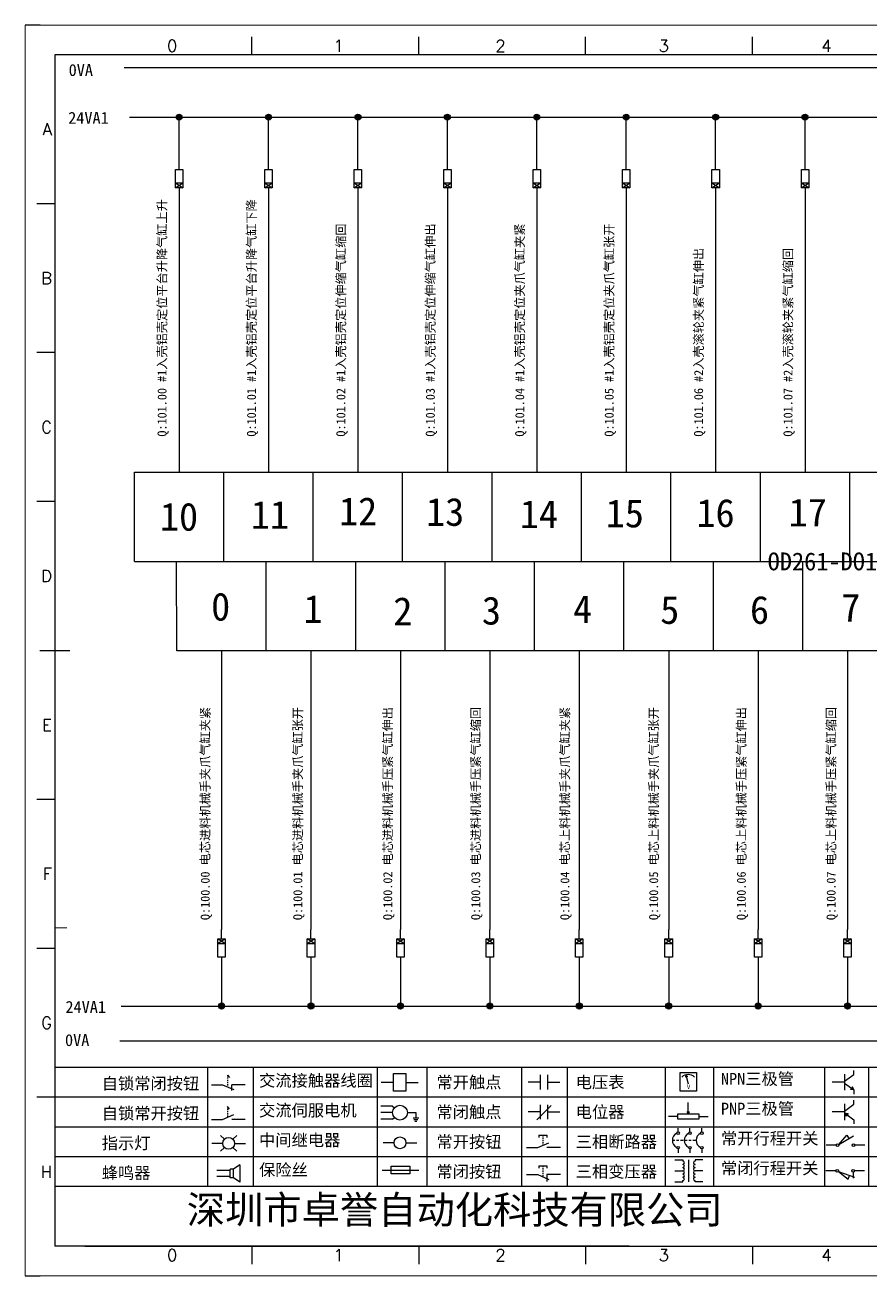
# Model space of a CAD drawing. Header units: millimetres. Extents: x 336 to 12810, y -1577 to 4105.
# Drawn here: x 6480.6 to 6622.3, y -956.1 to -746.1 of the extents above; entities that cross this region are included whole.
import ezdxf
from ezdxf.enums import TextEntityAlignment as Align

# ---------------------------------------------------------------- set-up
doc = ezdxf.new("R2010")
doc.units = ezdxf.units.MM
doc.layers.add('AE_BOR', color=1, linetype='Continuous')
doc.layers.add('MISC', color=2, linetype='Continuous')
doc.styles.get("Standard").update_dxf_attribs({"font": ''})
doc.styles.add('WD', font='romans.shx', dxfattribs={"width": 0.8, "bigfont": 'gbcbig.shx'})
doc.styles.add('样式 0', font='')
doc.styles.add('汉字', font='')
doc.styles.get('Standard').set_extended_font_data('SimSun')
doc.styles.get('样式 0').set_extended_font_data('KaiTi_GB2312')
doc.styles.get('汉字').set_extended_font_data('新宋体')

# ---------------------------------------------------------------- blocks, each defined once
blk = doc.blocks.new('*U6')
at = {"linetype": 'ByBlock'}
for p, q in [((-1909.23, -780.45), (-1909.23, -780.67)), ((-1909.23, -780.45), (-1908.92, -780.84)), ((-1909.23, -780.84), (-1909.23, -781.05)), ((-1911.92, -782.07), (-1910.06, -782.07)), ((-1910.06, -782.07), (-1908.18, -782.88)), ((-1909.23, -781.23), (-1909.23, -781.44)), ((-1909.23, -781.61), (-1909.23, -781.83)), ((-1909.23, -782), (-1909.23, -782.21)), ((-1909.23, -782.38), (-1909.23, -782.43)), ((-1908.52, -783.07), (-1908.52, -782.07)), ((-1906.25, -782.07), (-1908.52, -782.07))]:
    blk.add_line(p, q, dxfattribs=at)
blk = doc.blocks.new('*U8')
at = {"linetype": 'ByBlock'}
for p, q in [((-1908.88, -791.17), (-1909.23, -790.71)), ((-1909.23, -790.71), (-1909.23, -790.92)), ((-1909.23, -791.09), (-1909.23, -791.31)), ((-1909.23, -791.48), (-1909.23, -791.69)), ((-1911.92, -792.89), (-1910.06, -792.89)), ((-1910.06, -792.89), (-1908.18, -792.08)), ((-1909.23, -791.86), (-1909.23, -792.08)), ((-1909.23, -792.25), (-1909.23, -792.47)), ((-1906.25, -792.89), (-1908.52, -792.89))]:
    blk.add_line(p, q, dxfattribs=at)
blk = doc.blocks.new('蜂鸣器')
at = {"linetype": 'ByBlock'}
for p, q in [((-1907.17, -795.53), (-1908.25, -796.26)), ((-1907.17, -795.53), (-1907.17, -798.41)), ((-1908.8, -796.48), (-1911.01, -796.48)), ((-1908.8, -797.46), (-1911.01, -797.46)), ((-1908.25, -796.26), (-1908.8, -796.26)), ((-1908.8, -797.68), (-1908.8, -796.26)), ((-1908.25, -797.68), (-1908.8, -797.68)), ((-1908.25, -797.68), (-1908.25, -796.26)), ((-1907.17, -798.41), (-1908.25, -797.68))]:
    blk.add_line(p, q, dxfattribs=at)
blk = doc.blocks.new('指示灯')
at = {"linetype": 'ByBlock'}
for p, q in [((-1854.25, -776.92), (-1856.06, -776.92)), ((-1854.62, -775.59), (-1853.97, -776.23)), ((-1851.9, -775.59), (-1852.54, -776.23)), ((-1852.26, -776.92), (-1850.45, -776.92)), ((-1854.62, -778.25), (-1853.97, -777.61)), ((-1851.9, -778.25), (-1852.54, -777.61))]:
    blk.add_line(p, q, dxfattribs=at)
blk.add_circle((-1853.26, -776.92), 0.992, dxfattribs=at)
blk = doc.blocks.new('交流接触器线圈')
at = {"linetype": 'ByBlock'}
for p, q in [((-1880.82, -781.77), (-1882.87, -781.77)), ((-1878.72, -781.77), (-1876.67, -781.77))]:
    blk.add_line(p, q, dxfattribs=at)
blk.add_lwpolyline([(-1880.82, -780.28), (-1878.72, -780.28), (-1878.72, -783.26), (-1880.82, -783.26)], close=True, dxfattribs=at)
blk = doc.blocks.new('交流伺服电机')
at = {"linetype": 'ByBlock'}
for p, q in [((-1880.97, -785.75), (-1882.94, -785.75)), ((-1880.97, -786.85), (-1882.94, -786.85)), ((-1880.97, -785.75), (-1880.65, -786.03)), ((-1878.49, -786.85), (-1877.07, -786.85)), ((-1877.07, -786.85), (-1877.07, -787.72)), ((-1880.97, -787.94), (-1882.94, -787.94)), ((-1880.97, -787.94), (-1880.65, -787.67)), ((-1877.54, -787.72), (-1876.59, -787.72)), ((-1877.38, -788.01), (-1876.75, -788.01)), ((-1877.23, -788.29), (-1876.9, -788.29))]:
    blk.add_line(p, q, dxfattribs=at)
blk.add_circle((-1879.73, -786.85), 1.24, dxfattribs=at)
blk = doc.blocks.new('中间继电器')
at = {"linetype": 'ByBlock'}
for p, q in [((-1880.72, -791.92), (-1882.54, -791.92)), ((-1878.74, -791.92), (-1876.92, -791.92))]:
    blk.add_line(p, q, dxfattribs=at)
blk.add_circle((-1879.73, -791.92), 0.992, dxfattribs=at)
blk = doc.blocks.new('保险丝')
at = {"linetype": 'ByBlock'}
blk.add_line((-1882.72, -796.49), (-1876.55, -796.49), dxfattribs=at)
blk.add_lwpolyline([(-1881.2, -795.86), (-1878.06, -795.86), (-1878.06, -797.12), (-1881.2, -797.12)], close=True, dxfattribs=at)
blk = doc.blocks.new('常开按钮')
at = {"linetype": 'ByBlock'}
for p, q in [((-1910.06, -787.73), (-1908.18, -786.93)), ((-1909.9, -785.68), (-1908.56, -785.68)), ((-1909.9, -785.68), (-1909.9, -786.07)), ((-1909.23, -785.68), (-1909.23, -785.89)), ((-1909.23, -786.06), (-1909.23, -786.28)), ((-1909.23, -786.45), (-1909.23, -786.67)), ((-1909.23, -786.84), (-1909.23, -787.05)), ((-1909.23, -787.22), (-1909.23, -787.38)), ((-1908.56, -785.68), (-1908.56, -786.07)), ((-1911.92, -787.73), (-1910.06, -787.73)), ((-1906.25, -787.73), (-1908.52, -787.73))]:
    blk.add_line(p, q, dxfattribs=at)
blk = doc.blocks.new('常开触点')
at = {"linetype": 'ByBlock'}
for p, q in [((-1853.82, -782.99), (-1853.82, -780.56)), ((-1852.6, -782.99), (-1852.6, -780.56)), ((-1853.82, -781.77), (-1855.88, -781.77)), ((-1852.6, -781.77), (-1850.55, -781.77))]:
    blk.add_line(p, q, dxfattribs=at)
blk = doc.blocks.new('常闭触点')
at = {"linetype": 'ByBlock'}
for p, q in [((-1853.82, -786.77), (-1855.88, -786.77)), ((-1852.01, -785.66), (-1854.43, -788.1)), ((-1853.82, -787.99), (-1853.82, -785.56)), ((-1852.6, -787.99), (-1852.6, -785.56)), ((-1852.6, -786.77), (-1850.55, -786.77))]:
    blk.add_line(p, q, dxfattribs=at)
blk = doc.blocks.new('常闭按钮')
at = {"linetype": 'ByBlock'}
for p, q in [((-1854.11, -790.83), (-1852.77, -790.83)), ((-1854.11, -790.83), (-1854.11, -791.22)), ((-1853.44, -790.83), (-1853.44, -791.04)), ((-1853.44, -791.21), (-1853.44, -791.43)), ((-1853.44, -791.6), (-1853.44, -791.82)), ((-1852.77, -790.83), (-1852.77, -791.22)), ((-1856.13, -792.28), (-1854.28, -792.28)), ((-1854.28, -792.28), (-1852.4, -793.09)), ((-1853.44, -791.99), (-1853.44, -792.2)), ((-1853.44, -792.37), (-1853.44, -792.53)), ((-1850.47, -792.28), (-1852.73, -792.28)), ((-1852.73, -792.28), (-1852.73, -793.43))]:
    blk.add_line(p, q, dxfattribs=at)
blk = doc.blocks.new('电压表')
at = {"linetype": 'ByBlock'}
for p, q in [((-1814.84, -780.75), (-1814.91, -781.13)), ((-1814.6, -781.05), (-1814.91, -781.13)), ((-1814.84, -780.75), (-1814.46, -782.26)), ((-1814.84, -780.75), (-1814.6, -781.05))]:
    blk.add_line(p, q, dxfattribs=at)
blk.add_lwpolyline([(-1815.84, -780.34), (-1813.07, -780.34), (-1813.07, -783.49), (-1815.84, -783.49)], close=True, dxfattribs=at)
blk.add_arc((-1814.46, -782.26), 1.56, 46.8313, 133.1687, dxfattribs=at)
at = {"linetype": 'ByBlock', "insert": (-1814.7, -782.39), "char_height": 0.75, "width": 0.6768, "attachment_point": 1}
blk.add_mtext('V', dxfattribs=at)
blk = doc.blocks.new('电位器')
at = {"linetype": 'ByBlock'}
for p, q in [((-1814.45, -787.3), (-1814.45, -785.39)), ((-1814.45, -787.3), (-1814.62, -786.96)), ((-1814.62, -786.96), (-1814.27, -786.96)), ((-1814.45, -787.3), (-1814.27, -786.96)), ((-1816.21, -787.75), (-1817.79, -787.75)), ((-1812.68, -787.75), (-1811.1, -787.75))]:
    blk.add_line(p, q, dxfattribs=at)
blk.add_lwpolyline([(-1816.21, -787.3), (-1812.68, -787.3), (-1812.68, -788.2), (-1816.21, -788.2)], close=True, dxfattribs=at)
blk = doc.blocks.new('三相断路器')
at = {"linetype": 'ByBlock'}
for p, q in [((-1816.17, -790.33), (-1816.17, -789.7)), ((-1814.17, -790.33), (-1814.17, -789.7)), ((-1812.18, -790.33), (-1812.18, -789.7)), ((-1817.14, -791.74), (-1816.72, -791.74)), ((-1816.45, -791.74), (-1816.03, -791.74)), ((-1816.17, -793.19), (-1816.17, -793.83)), ((-1815.76, -791.74), (-1815.34, -791.74)), ((-1815.07, -791.74), (-1814.65, -791.74)), ((-1814.38, -791.74), (-1813.96, -791.74)), ((-1814.17, -793.19), (-1814.17, -793.83)), ((-1813.69, -791.74), (-1813.27, -791.74)), ((-1812.18, -793.19), (-1812.18, -793.83))]:
    blk.add_line(p, q, dxfattribs=at)
for centre in [(-1816.17, -790.55), (-1814.17, -790.55), (-1812.18, -790.55), (-1816.17, -792.98), (-1814.17, -792.98), (-1812.18, -792.98)]:
    blk.add_circle(centre, 0.219, dxfattribs=at)
for centre in [(-1815.81, -791.74), (-1813.82, -791.74), (-1811.83, -791.74)]:
    blk.add_arc(centre, 1.32, 115.5791, 244.4209, dxfattribs=at)
blk = doc.blocks.new('三相变压器')
at = {"linetype": 'ByBlock'}
for p, q in [((-1816.69, -795.03), (-1815.37, -795.03)), ((-1815.37, -795.03), (-1815.37, -795.24)), ((-1814.34, -798.7), (-1814.34, -795.04)), ((-1812, -795.03), (-1813.32, -795.03)), ((-1813.32, -795.03), (-1813.32, -795.24)), ((-1816.69, -796.87), (-1815.37, -796.87)), ((-1812, -796.87), (-1813.32, -796.87)), ((-1816.69, -798.71), (-1815.37, -798.71)), ((-1815.37, -798.71), (-1815.37, -798.5)), ((-1813.32, -798.71), (-1813.32, -798.5)), ((-1812, -798.71), (-1813.32, -798.71))]:
    blk.add_line(p, q, dxfattribs=at)
for centre, start, end in [((-1815.37, -795.51), 270, 90), ((-1815.37, -796.06), 270, 90), ((-1813.32, -795.51), 90, 270), ((-1813.32, -796.06), 90, 270), ((-1815.37, -796.6), 270, 90), ((-1815.37, -797.14), 270, 90), ((-1815.37, -797.68), 270, 90), ((-1815.37, -798.23), 270, 90), ((-1813.32, -796.6), 90, 270), ((-1813.32, -797.14), 90, 270), ((-1813.32, -797.68), 90, 270), ((-1813.32, -798.23), 90, 270)]:
    blk.add_arc(centre, 0.271, start, end, dxfattribs=at)
blk = doc.blocks.new('NPN三极管')
at = {"linetype": 'ByBlock'}
for p, q in [((-1785.73, -780.61), (-1785.73, -783.32)), ((-1785.73, -781.82), (-1784.15, -780.66)), ((-1784.15, -780.66), (-1784.15, -779.98)), ((-1785.73, -781.97), (-1787.81, -781.97)), ((-1785.73, -782.11), (-1784.15, -783.27)), ((-1784.41, -782.73), (-1784.74, -783.18)), ((-1784.15, -783.27), (-1784.74, -783.18)), ((-1784.15, -783.27), (-1784.41, -782.73)), ((-1784.15, -783.27), (-1784.15, -783.96))]:
    blk.add_line(p, q, dxfattribs=at)
blk = doc.blocks.new('PNP三极管')
at = {"linetype": 'ByBlock'}
for p, q in [((-1784.9, -785.38), (-1784.9, -788.09)), ((-1783.32, -785.43), (-1783.32, -784.75)), ((-1784.9, -786.74), (-1786.98, -786.74)), ((-1784.9, -786.59), (-1783.32, -785.43)), ((-1784.9, -786.88), (-1783.32, -788.04)), ((-1784.9, -786.88), (-1784.31, -786.97)), ((-1784.9, -786.88), (-1784.64, -787.42)), ((-1784.31, -786.97), (-1784.64, -787.42)), ((-1783.32, -788.04), (-1783.32, -788.73))]:
    blk.add_line(p, q, dxfattribs=at)
blk = doc.blocks.new('常开行程开关')
at = {"linetype": 'ByBlock'}
for p, q in [((-1785.89, -792.17), (-1784.52, -790.62)), ((-1785.89, -792.17), (-1783.43, -790.72)), ((-1784.52, -790.62), (-1784.19, -791.17)), ((-1786.29, -792.3), (-1788.01, -792.3)), ((-1781.48, -792.3), (-1783.21, -792.3))]:
    blk.add_line(p, q, dxfattribs=at)
for centre in [(-1786.07, -792.3), (-1783.42, -792.3)]:
    blk.add_circle(centre, 0.219, dxfattribs=at)
blk = doc.blocks.new('常闭行程开关')
at = {"linetype": 'ByBlock'}
for p, q in [((-1786.34, -796.62), (-1788.07, -796.62)), ((-1785.93, -796.72), (-1783.25, -797.7)), ((-1785.93, -796.72), (-1784.3, -798)), ((-1784.3, -798), (-1784.08, -797.4)), ((-1783.48, -796.84), (-1783.48, -797.85)), ((-1781.54, -796.62), (-1783.26, -796.62))]:
    blk.add_line(p, q, dxfattribs=at)
for centre in [(-1786.12, -796.62), (-1783.48, -796.62)]:
    blk.add_circle(centre, 0.219, dxfattribs=at)
blk = doc.blocks.new('电控横A4')
for p, q in [((292, -5), (5, -5)), ((5, -5), (5, -205)), ((10.03, -205), (289.53, -205)), ((130.8, -205), (190.75, -205))]:
    blk.add_line(p, q)
at = {"lineweight": 9, "ltscale": 0.1}
for p, q in [((5, -151.57), (7, -151.57)), ((101.34, -205), (130.8, -205)), ((129.44, -205), (129.44, -205)), ((129.44, -205), (129.44, -205)), ((129.44, -205), (129.44, -205)), ((129.44, -205), (129.44, -205))]:
    blk.add_line(p, q, dxfattribs=at)
at = {"linetype": 'ByBlock'}
for p, q in [((292, -175), (5, -175)), ((292, -180), (5, -180)), ((292, -185), (5, -185)), ((292, -190), (5, -190)), ((292, -195), (5, -195))]:
    blk.add_line(p, q, dxfattribs=at)
at = {"color": 0, "lineweight": -2}
for p, q in [((30.58, -175), (30.58, -195)), ((38.26, -175), (38.26, -195)), ((59.05, -175), (59.05, -195)), ((67.4, -175), (67.4, -195)), ((83.26, -175), (83.26, -195)), ((90.91, -175), (90.91, -195)), ((107.4, -175), (107.4, -195)), ((115.5, -175), (115.5, -195)), ((134.12, -175), (134.12, -195)), ((141.48, -175), (141.48, -195))]:
    blk.add_line(p, q, dxfattribs=at)
at = {"color": 0, "ltscale": 2}
blk.add_line((101.34, -205), (5, -205), dxfattribs=at)
at = {"layer": 'AE_BOR', "lineweight": 30}
for p, q in [((2.53, 0), (0, 0)), ((0, -210), (2.53, -210))]:
    blk.add_line(p, q, dxfattribs=at)
at = {"layer": 'AE_BOR', "color": 1, "lineweight": 15}
for p, q in [((0, 0), (297, 0)), ((0, -210), (0, 0)), ((297, -210), (0, -210))]:
    blk.add_line(p, q, dxfattribs=at)
at = {"layer": 'AE_BOR'}
for p, q in [((38.03, -5), (38.03, -2)), ((66.03, -5), (66.03, -2)), ((94.03, -5), (94.03, -2)), ((122.03, -5), (122.03, -2)), ((5, -30), (2, -30)), ((5, -55), (2, -55)), ((5, -80), (2, -80)), ((5, -130), (2, -130)), ((5, -155), (2, -155)), ((5, -180), (2, -180)), ((38.03, -205), (38.03, -208)), ((66.03, -205), (66.03, -208)), ((94.03, -205), (94.03, -208)), ((122.03, -205), (122.03, -208))]:
    blk.add_line(p, q, dxfattribs=at)
at = {"layer": 'AE_BOR', "color": 2, "lineweight": 30}
blk.add_line((2.5, -105), (7.5, -105), dxfattribs=at)
at = {"linetype": 'ByBlock'}
for name, p in [('*U6', (1943.19, 604.18)), ('交流接触器线圈', (1942.62, 604.27)), ('常开触点', (1940.27, 604.3)), ('电压表', (1925.71, 604.52)), ('NPN三极管', (1923.2, 604.5)), ('PNP三极管', (1922.37, 604.27)), ('*U8', (1943.19, 609.18)), ('交流伺服电机', (1942.62, 604.27)), ('常闭触点', (1940.27, 604.3)), ('电位器', (1925.71, 604.52)), ('指示灯', (1887.41, 589.18)), ('中间继电器', (1942.62, 604.27)), ('常开按钮', (1996.06, 599.3)), ('三相断路器', (1925.71, 604.52)), ('常开行程开关', (1922.37, 604.27)), ('三相变压器', (1925.71, 604.52)), ('蜂鸣器', (1943.19, 604.18)), ('保险丝', (1942.62, 604.27)), ('常闭按钮', (1940.27, 599.3)), ('常闭行程开关', (1922.37, 604.27))]:
    blk.add_blockref(name, p, dxfattribs=at)
at = {"char_height": 2, "attachment_point": 1, "style": '汉字'}
for s, insert in [('{\\fKaiTi_GB2312|b0|i0|c134|p49;自锁常闭按钮}', (12.86, -176.69)), ('{\\fKaiTi_GB2312|b0|i0|c134|p49;交流接触器线圈}', (39.25, -176.19)), ('{\\fKaiTi_GB2312|b0|i0|c134|p49;常开触点}', (69.01, -176.48)), ('{\\fKaiTi_GB2312|b0|i0|c134|p49;电压表}', (92.37, -176.47)), ('{\\fKaiTi_GB2312|b0|i0|c134|p49;NPN三极管}', (116.73, -175.91)), ('{\\fKaiTi_GB2312|b0|i0|c134|p49;自锁常开按钮}', (12.86, -181.69)), ('{\\fKaiTi_GB2312|b0|i0|c134|p49;交流伺服电机}', (39.25, -181.19)), ('{\\fKaiTi_GB2312|b0|i0|c134|p49;常闭触点}', (69.01, -181.48)), ('{\\fKaiTi_GB2312|b0|i0|c134|p49;电位器}', (92.37, -181.47)), ('{\\fKaiTi_GB2312|b0|i0|c134|p49;PNP三极管}', (116.73, -180.91)), ('{\\fKaiTi_GB2312|b0|i0|c134|p49;指示灯}', (12.86, -186.69)), ('{\\fKaiTi_GB2312|b0|i0|c134|p49;中间继电器}', (39.25, -186.19)), ('{\\fKaiTi_GB2312|b0|i0|c134|p49;常开按钮}', (69.01, -186.48)), ('{\\fKaiTi_GB2312|b0|i0|c134|p49;三相断路器}', (92.37, -186.47)), ('{\\fKaiTi_GB2312|b0|i0|c134|p49;常开行程开关}', (116.73, -185.91)), ('{\\fKaiTi_GB2312|b0|i0|c134|p49;保险丝}', (39.25, -191.19)), ('{\\fKaiTi_GB2312|b0|i0|c134|p49;常闭行程开关}', (116.73, -190.91)), ('{\\fKaiTi_GB2312|b0|i0|c134|p49;蜂鸣器}', (12.86, -191.69)), ('{\\fKaiTi_GB2312|b0|i0|c134|p49;常闭按钮}', (69.01, -191.48)), ('{\\fKaiTi_GB2312|b0|i0|c134|p49;三相变压器}', (92.37, -191.47))]:
    blk.add_mtext(s, dxfattribs=dict(at, insert=insert))
at = {"color": 0, "lineweight": -2, "insert": (27.14, -196.53), "char_height": 4.7064, "width": 96.1138, "attachment_point": 1}
blk.add_mtext('深圳市卓誉自动化科技有限公司', dxfattribs=at)
at = {"layer": 'AE_BOR', "style": 'WD'}
for s, p in [('0', (24.67, -4.5)), ('1', (52.6, -4.5)), ('2', (79.75, -4.5)), ('3', (107.15, -4.5)), ('4', (134.45, -4.5)), ('0', (24.67, -207.5)), ('1', (52.6, -207.5)), ('2', (79.75, -207.5)), ('3', (107.15, -207.5)), ('4', (134.45, -207.5))]:
    blk.add_text(s, height=2, dxfattribs=at).set_placement(p, align=Align.CENTER)
for s, p in [('A', (4.5, -17.5)), ('B', (4.5, -42.5)), ('C', (4.5, -67.5)), ('D', (4.5, -92.5)), ('E', (4.5, -117.5)), ('F', (4.5, -142.5)), ('G', (4.5, -167.5)), ('H', (4.5, -192.5))]:
    blk.add_text(s, height=2, dxfattribs=at).set_placement(p, align=Align.MIDDLE_RIGHT)
blk = doc.blocks.new('电磁阀线圈')
at = {"linetype": 'ByBlock'}
for p, q in [((-1854.61, -796.54), (-1856.17, -796.54)), ((-1854.61, -795.92), (-1853.75, -797.16)), ((-1853.75, -795.92), (-1854.61, -797.16)), ((-1853.75, -795.92), (-1853.75, -797.16)), ((-1851.53, -796.54), (-1849.97, -796.54))]:
    blk.add_line(p, q, dxfattribs=at)
blk.add_lwpolyline([(-1854.61, -795.92), (-1851.53, -795.92), (-1851.53, -797.16), (-1854.61, -797.16)], close=True, dxfattribs=at)

msp = doc.modelspace()

# ---------------------------------------------------------------- hatches: boundary and pattern name
at = {"lineweight": -2}
h = msp.add_hatch(color=0, dxfattribs=at)
edge = h.paths.add_edge_path()
edge.add_arc((6506.397, -761.603), 0.5, 0, 360)
h = msp.add_hatch(color=0, dxfattribs=at)
edge = h.paths.add_edge_path()
edge.add_arc((6521.397, -761.603), 0.5, 0, 360)
h = msp.add_hatch(color=0, dxfattribs=at)
edge = h.paths.add_edge_path()
edge.add_arc((6536.397, -761.603), 0.5, 0, 360)
h = msp.add_hatch(color=0, dxfattribs=at)
edge = h.paths.add_edge_path()
edge.add_arc((6551.397, -761.603), 0.5, 0, 360)
h = msp.add_hatch(color=0, dxfattribs=at)
edge = h.paths.add_edge_path()
edge.add_arc((6566.397, -761.603), 0.5, 0, 360)
h = msp.add_hatch(color=0, dxfattribs=at)
edge = h.paths.add_edge_path()
edge.add_arc((6581.397, -761.603), 0.5, 0, 360)
h = msp.add_hatch(color=0, dxfattribs=at)
edge = h.paths.add_edge_path()
edge.add_arc((6596.397, -761.603), 0.5, 0, 360)
h = msp.add_hatch(color=0, dxfattribs=at)
edge = h.paths.add_edge_path()
edge.add_arc((6611.397, -761.603), 0.5, 0, 360)
h = msp.add_hatch(color=0, dxfattribs=at)
edge = h.paths.add_edge_path()
edge.add_arc((6513.522, -910.814), 0.5, 0, 360)
h = msp.add_hatch(color=0, dxfattribs=at)
edge = h.paths.add_edge_path()
edge.add_arc((6528.522, -910.814), 0.5, 0, 360)
h = msp.add_hatch(color=0, dxfattribs=at)
edge = h.paths.add_edge_path()
edge.add_arc((6543.522, -910.814), 0.5, 0, 360)
h = msp.add_hatch(color=0, dxfattribs=at)
edge = h.paths.add_edge_path()
edge.add_arc((6558.522, -910.814), 0.5, 0, 360)
h = msp.add_hatch(color=0, dxfattribs=at)
edge = h.paths.add_edge_path()
edge.add_arc((6573.522, -910.814), 0.5, 0, 360)
h = msp.add_hatch(color=0, dxfattribs=at)
edge = h.paths.add_edge_path()
edge.add_arc((6588.522, -910.814), 0.5, 0, 360)
h = msp.add_hatch(color=0, dxfattribs=at)
edge = h.paths.add_edge_path()
edge.add_arc((6603.522, -910.814), 0.5, 0, 360)
h = msp.add_hatch(color=0, dxfattribs=at)
edge = h.paths.add_edge_path()
edge.add_arc((6618.522, -910.814), 0.5, 0, 360)

# ---------------------------------------------------------------- linework, layer by layer
at = {"color": 0, "lineweight": -2}
for p, q in [((6497.184, -753.239), (6763.937, -753.239)), ((6498.068, -761.603), (6764.821, -761.603)), ((6506.397, -768.846), (6506.397, -761.603)), ((6521.397, -768.846), (6521.397, -761.603)), ((6536.397, -768.846), (6536.397, -761.603)), ((6551.397, -768.846), (6551.397, -761.603)), ((6566.397, -768.846), (6566.397, -761.603)), ((6581.397, -768.846), (6581.397, -761.603)), ((6596.397, -768.846), (6596.397, -761.603)), ((6611.397, -768.846), (6611.397, -761.603)), ((6506.397, -774.458), (6506.397, -821.208)), ((6521.397, -774.458), (6521.397, -821.208)), ((6536.397, -774.458), (6536.397, -821.208)), ((6551.397, -774.458), (6551.397, -821.208)), ((6566.397, -774.458), (6566.397, -821.208)), ((6581.397, -774.458), (6581.397, -821.208)), ((6596.397, -774.458), (6596.397, -821.208)), ((6611.397, -774.458), (6611.397, -821.208)), ((6498.897, -836.208), (6761.022, -836.208)), ((6521.022, -851.208), (6521.022, -836.208)), ((6536.022, -851.208), (6536.022, -836.208)), ((6551.022, -851.208), (6551.022, -836.208)), ((6566.022, -851.208), (6566.022, -836.208)), ((6581.022, -851.208), (6581.022, -836.208)), ((6596.022, -851.208), (6596.022, -836.208)), ((6611.022, -851.208), (6611.022, -836.208)), ((6513.522, -851.208), (6513.522, -897.959)), ((6528.522, -851.208), (6528.522, -897.959)), ((6543.522, -851.208), (6543.522, -897.959)), ((6558.522, -851.208), (6558.522, -897.959)), ((6573.522, -851.208), (6573.522, -897.959)), ((6588.522, -851.208), (6588.522, -897.959)), ((6603.522, -851.208), (6603.522, -897.959)), ((6618.522, -851.208), (6618.522, -897.959)), ((6513.522, -904.154), (6513.522, -910.814)), ((6528.522, -904.154), (6528.522, -910.814)), ((6543.522, -904.154), (6543.522, -910.814)), ((6558.522, -904.154), (6558.522, -910.814)), ((6573.522, -904.154), (6573.522, -910.814)), ((6588.522, -904.154), (6588.522, -910.814)), ((6603.522, -904.154), (6603.522, -910.814)), ((6618.522, -904.154), (6618.522, -910.814)), ((6496.7, -910.814), (6762.69, -910.814)), ((6496.463, -916.631), (6763.216, -916.631))]:
    msp.add_line(p, q, dxfattribs=at)
for points in [[(6498.897, -821.208), (6513.897, -821.208)], [(6498.897, -836.208), (6498.897, -821.208)], [(6513.897, -821.208), (6528.897, -821.208)], [(6513.897, -836.208), (6513.897, -821.208)], [(6528.897, -821.208), (6543.897, -821.208)], [(6528.897, -836.208), (6528.897, -821.208)], [(6543.897, -821.208), (6558.897, -821.208)], [(6543.897, -836.208), (6543.897, -821.208)], [(6558.897, -821.208), (6573.897, -821.208)], [(6558.897, -836.208), (6558.897, -821.208)], [(6573.897, -821.208), (6588.897, -821.208)], [(6573.897, -836.208), (6573.897, -821.208)], [(6588.897, -821.208), (6603.897, -821.208)], [(6588.897, -836.208), (6588.897, -821.208)], [(6603.897, -836.208), (6603.897, -821.208)], [(6603.897, -821.208), (6618.897, -821.208)], [(6618.897, -821.208), (6633.897, -821.208)], [(6618.897, -836.208), (6618.897, -821.208)], [(6521.022, -851.208), (6506.022, -851.208), (6505.987, -836.208)], [(6536.022, -851.208), (6521.022, -851.208)], [(6551.022, -851.208), (6536.022, -851.208)], [(6566.022, -851.208), (6551.022, -851.208)], [(6581.022, -851.208), (6566.022, -851.208)], [(6596.022, -851.208), (6581.022, -851.208)], [(6611.022, -851.208), (6596.022, -851.208)], [(6626.022, -851.208), (6611.022, -851.208)]]:
    msp.add_lwpolyline(points, dxfattribs=at)
for centre in [(6506.397, -761.603), (6521.397, -761.603), (6536.397, -761.603), (6551.397, -761.603), (6566.397, -761.603), (6581.397, -761.603), (6596.397, -761.603), (6611.397, -761.603), (6513.522, -910.814), (6528.522, -910.814), (6543.522, -910.814), (6558.522, -910.814), (6573.522, -910.814), (6588.522, -910.814), (6603.522, -910.814), (6618.522, -910.814)]:
    msp.add_circle(centre, 0.5, dxfattribs=at)

# ---------------------------------------------------------------- block references
msp.add_blockref('电控横A4', (6480.556, -746.125))
at = {"linetype": 'ByBlock'}
for p, rotation in [((5709.858, 1081.128), 90), ((5724.858, 1081.128), 90), ((5739.858, 1081.128), 90), ((5754.858, 1081.128), 90), ((5769.858, 1081.128), 90), ((5784.858, 1081.128), 90), ((5799.858, 1081.128), 90), ((5814.858, 1081.128), 90), ((7310.061, -2754.129), 270), ((7325.061, -2754.129), 270), ((7340.061, -2754.129), 270), ((7355.061, -2754.129), 270), ((7370.061, -2754.129), 270), ((7385.061, -2754.129), 270), ((7400.061, -2754.129), 270), ((7415.061, -2754.129), 270)]:
    msp.add_blockref('电磁阀线圈', p, dxfattribs=dict(at, rotation=rotation))

# ---------------------------------------------------------------- texts
at = {"color": 0, "lineweight": -2, "attachment_point": 1}
for s, insert, char_height, width in [('{\\fKaiTi_GB2312|b0|i0|c134|p2;24VA1}', (6487.792, -760.708), 2, 14.27309), ('10', (6503.186, -826.31), 4.7064, 7.20347), ('11', (6518.439, -825.991), 4.7064, 7.20347), ('12', (6533.227, -825.4), 4.7064, 7.20347), ('13', (6547.821, -825.494), 4.7064, 7.20347), ('14', (6563.557, -825.88), 4.7064, 7.20347), ('15', (6577.961, -825.748), 4.7064, 7.20347), ('16', (6593.181, -825.684), 4.7064, 7.20347), ('17', (6608.649, -825.596), 4.7064, 7.20347), ('OD261-DO15-11   6#-CN1  100-101CH               ', (6605.117, -834.672), 3, 70.64042), ('0', (6511.772, -841.407), 4.706, 7.20347), ('1', (6527.268, -841.812), 4.706, 7.20347), ('4', (6572.492, -841.827), 4.706, 7.20347), ('5', (6587.098, -841.946), 4.706, 7.20347), ('6', (6602.16, -841.946), 4.706, 7.20347), ('7', (6617.487, -841.587), 4.706, 7.20347), ('2', (6542.33, -842.17), 4.706, 7.20347), ('3', (6557.192, -842.066), 4.706, 7.20347), ('{\\fKaiTi_GB2312|b0|i0|c134|p2;24VA1}', (6487.333, -909.958), 2, 14.27309)]:
    msp.add_mtext(s, dxfattribs=dict(at, insert=insert, char_height=char_height, width=width))
at = {"color": 0, "lineweight": -2, "char_height": 1.5, "width": 71.79445, "attachment_point": 1, "rotation": 90}
for s, insert in [('{\\C256;Q:101.00 #1入壳铝壳定位平台升降气缸上升}', (6502.784, -815.223)), ('{\\C256;Q:101.01 #1入壳铝壳定位平台升降气缸下降}', (6517.784, -815.223)), ('{\\C256;Q:101.02 #1入壳铝壳定位伸缩气缸缩回}', (6532.784, -815.223)), ('{\\C256;Q:101.03 #1入壳铝壳定位伸缩气缸伸出}', (6547.784, -815.223)), ('{\\C256;Q:101.04 #1入壳铝壳定位夹爪气缸夹紧}', (6562.784, -815.223)), ('{\\C256;Q:101.05 #1入壳铝壳定位夹爪气缸张开}', (6577.784, -815.223)), ('{\\C256;Q:101.06 #2入壳滚轮夹紧气缸伸出}', (6592.784, -815.223)), ('{\\C256;Q:101.07 #2入壳滚轮夹紧气缸缩回}', (6607.784, -815.223)), ('{\\C256;Q:100.00 电芯进料机械手夹爪气缸夹紧}', (6510.023, -896.382)), ('{\\C256;Q:100.01 电芯进料机械手夹爪气缸张开}', (6525.551, -896.382)), ('{\\C256;Q:100.02 电芯进料机械手压紧气缸伸出}', (6540.64, -896.382)), ('{\\C256;Q:100.03 电芯进料机械手压紧气缸缩回}', (6555.4, -896.382)), ('{\\C256;Q:100.04 电芯上料机械手夹爪气缸夹紧}', (6570.356, -896.382)), ('{\\C256;Q:100.05 电芯上料机械手夹爪气缸张开}', (6585.25, -896.382)), ('{\\C256;Q:100.06 电芯上料机械手压紧气缸伸出}', (6599.951, -896.382)), ('{\\C256;Q:100.07 电芯上料机械手压紧气缸缩回}', (6615.013, -896.382))]:
    msp.add_mtext(s, dxfattribs=dict(at, insert=insert))
at = {"layer": 'MISC', "color": 0, "char_height": 2, "width": 5.01683, "attachment_point": 1, "style": '样式 0'}
for insert in [(6487.87, -752.683), (6487.262, -915.528)]:
    msp.add_mtext('{\\fSimSun|b0|i0|c134|p49;0VA}', dxfattribs=dict(at, insert=insert))

doc.saveas('drawing.dxf')
